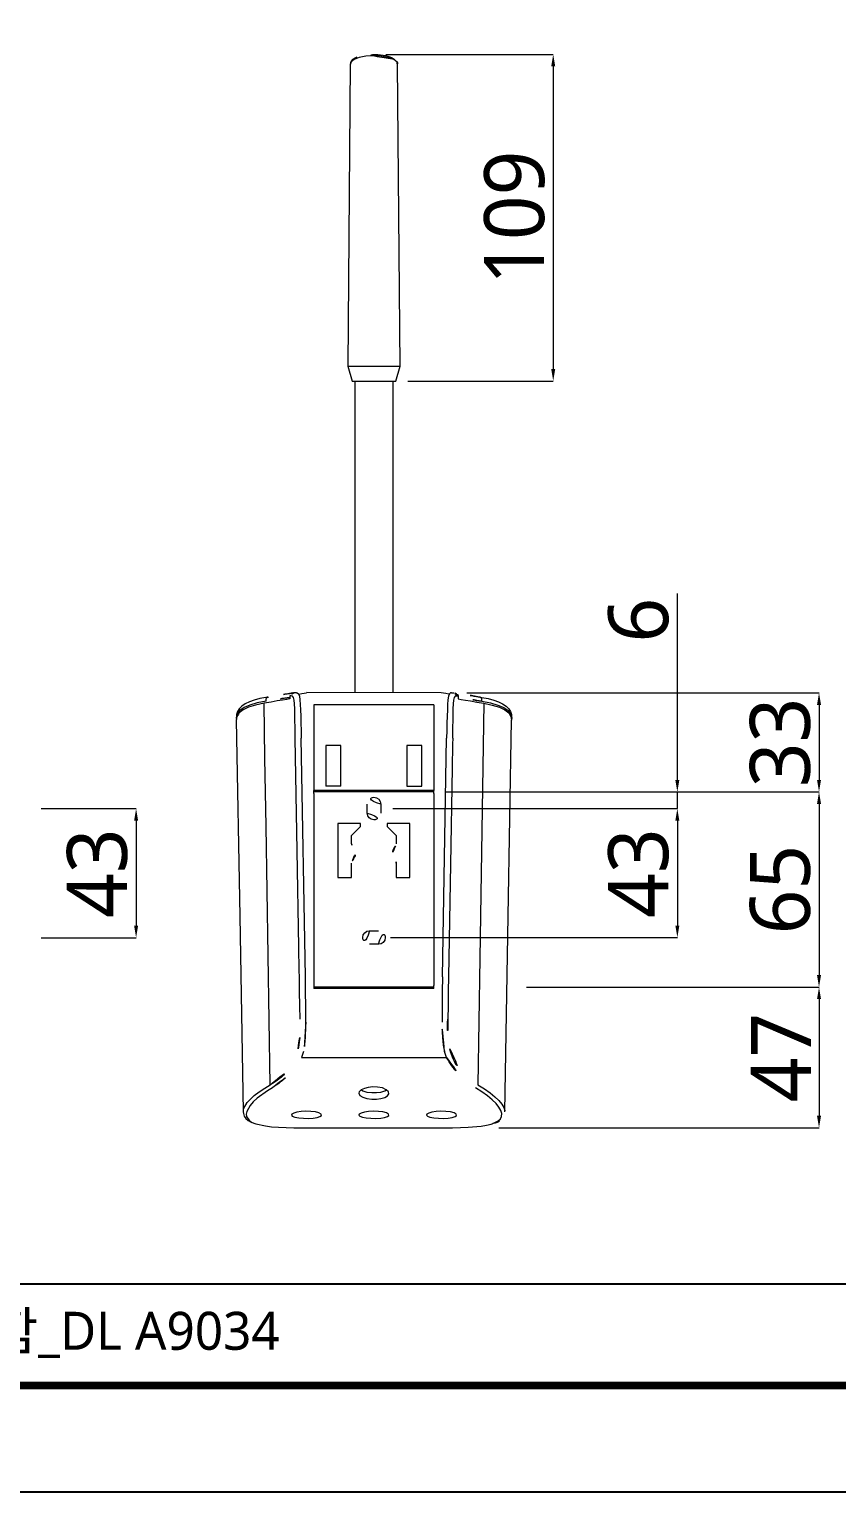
# Model space of a CAD drawing. Extents: x 16296660632 to 16296677184, y -37409619871 to -37409617003.
# Drawn here: x 16296676660 to 16296676929, y -37409617829.4 to -37409617342.4 of the extents above; entities that cross this region are included whole.
import ezdxf

# ---------------------------------------------------------------- set-up
doc = ezdxf.new("R2010")
doc.units = 0
doc.header["$LTSCALE"] = 194
doc.header["$MEASUREMENT"] = 0
doc.header["$PDMODE"] = 3
doc.header["$PDSIZE"] = -10
doc.layers.get('0').update_dxf_attribs({"linetype": 'CONTINUOUS'})
doc.layers.get('DEFPOINTS').update_dxf_attribs({"linetype": 'CONTINUOUS'})
doc.layers.add('BODY', color=7, linetype='CONTINUOUS')
doc.styles.add('Daelim Dimension', font='')
doc.styles.get('Daelim Dimension').set_extended_font_data('NanumGothic')
doc.dimstyles.new('DEFAULT', dxfattribs={"dimscale": 2, "dimtxt": 2, "dimasz": 2, "dimexe": 0, "dimexo": 2, "dimgap": 1, "dimtad": 1, "dimdec": 1, "dimzin": 9, "dimdsep": 46, "dimtxsty": 'Daelim Dimension', "dimcen": 0.5, "dimclrd": 252, "dimclre": 252, "dimclrt": 3, "dimadec": 1, "dimazin": 0, "dimtfac": 1, "dimtdec": 1, "dimtix": 1, "dimtmove": 0, "dimatfit": 3, "dimfxl": 1, "dimtolj": 1, "dimtzin": 1, "dimlwd": 9, "dimlwe": 9, "dimarcsym": 0})

# ---------------------------------------------------------------- blocks, each defined once
blk = doc.blocks.new('*D3')
at = {"layer": 'BODY', "color": 5, "lineweight": 9, "ltscale": 0.7, "transparency": 16777216}
for p, q in [((16296676818.26105, -37409617596.3923), (16296676923.13895, -37409617596.3923)), ((16296676923.13895, -37409617600.3923), (16296676923.13895, -37409617657.3923)), ((16296676825.70607, -37409617661.3923), (16296676923.13895, -37409617661.3923))]:
    blk.add_line(p, q, dxfattribs=at)
at = {"layer": 'BODY', "color": 5, "ltscale": 0.7, "transparency": 16777216}
for points in [[(16296676922.47229, -37409617600.3923), (16296676923.80562, -37409617600.3923), (16296676923.13895, -37409617596.3923)], [(16296676922.47229, -37409617657.3923), (16296676923.80562, -37409617657.3923), (16296676923.13895, -37409617661.3923)]]:
    blk.add_solid(points, dxfattribs=at)
at = {"layer": 'DEFPOINTS', "color": 0, "ltscale": 0.7, "transparency": 16777216}
for p in [(16296676814.26105, -37409617596.3923), (16296676821.70607, -37409617661.3923), (16296676923.13895, -37409617661.3923)]:
    blk.add_point(p, dxfattribs=at)
at = {"layer": 'BODY', "color": 7, "ltscale": 0.7, "transparency": 16777216, "insert": (16296676910.25198, -37409617628.8923), "char_height": 20, "attachment_point": 5, "rotation": 90, "style": 'Daelim Dimension'}
blk.add_mtext('\\A1;65', dxfattribs=at)
blk = doc.blocks.new('*D4')
at = {"layer": 'BODY', "color": 5, "lineweight": 9, "ltscale": 0.7, "transparency": 16777216}
for p, q in [((16296676778.858231, -37409617350.834641), (16296676834.581791, -37409617350.834641)), ((16296676834.581791, -37409617354.834641), (16296676834.581791, -37409617455.592667)), ((16296676786.15731, -37409617459.592667), (16296676834.581791, -37409617459.592667))]:
    blk.add_line(p, q, dxfattribs=at)
at = {"layer": 'BODY', "color": 5, "ltscale": 0.7, "transparency": 16777216}
for points in [[(16296676833.915131, -37409617354.834641), (16296676835.248461, -37409617354.834641), (16296676834.581791, -37409617350.834641)], [(16296676833.915131, -37409617455.592667), (16296676835.248461, -37409617455.592667), (16296676834.581791, -37409617459.592667)]]:
    blk.add_solid(points, dxfattribs=at)
at = {"layer": 'DEFPOINTS', "color": 0, "ltscale": 0.7, "transparency": 16777216}
for p in [(16296676774.858231, -37409617350.834641), (16296676782.15731, -37409617459.592667), (16296676834.581791, -37409617459.592667)]:
    blk.add_point(p, dxfattribs=at)
at = {"layer": 'BODY', "color": 7, "ltscale": 0.7, "transparency": 16777216, "insert": (16296676821.69482, -37409617405.213654), "char_height": 20, "attachment_point": 5, "rotation": 90, "style": 'Daelim Dimension'}
blk.add_mtext('\\A1;109', dxfattribs=at)
blk = doc.blocks.new('*D10')
at = {"layer": 'BODY', "color": 5, "lineweight": 9, "ltscale": 0.7, "transparency": 16777216}
for p, q in [((16296676805.74715, -37409617563.410454), (16296676923.13895, -37409617563.410454)), ((16296676923.13895, -37409617567.410454), (16296676923.13895, -37409617592.392303)), ((16296676818.261049, -37409617596.392303), (16296676923.13895, -37409617596.392303))]:
    blk.add_line(p, q, dxfattribs=at)
at = {"layer": 'BODY', "color": 5, "ltscale": 0.7, "transparency": 16777216}
for points in [[(16296676922.47229, -37409617567.410454), (16296676923.80562, -37409617567.410454), (16296676923.13895, -37409617563.410454)], [(16296676922.47229, -37409617592.392303), (16296676923.80562, -37409617592.392303), (16296676923.13895, -37409617596.392303)]]:
    blk.add_solid(points, dxfattribs=at)
at = {"layer": 'DEFPOINTS', "color": 0, "ltscale": 0.7, "transparency": 16777216}
for p in [(16296676801.74715, -37409617563.410454), (16296676814.261049, -37409617596.392303), (16296676923.13895, -37409617596.392303)]:
    blk.add_point(p, dxfattribs=at)
at = {"layer": 'BODY', "color": 7, "ltscale": 0.7, "transparency": 16777216, "insert": (16296676910.237671, -37409617579.901367), "char_height": 20, "attachment_point": 5, "rotation": 90, "style": 'Daelim Dimension'}
blk.add_mtext('\\A1;33', dxfattribs=at)
blk = doc.blocks.new('*D11')
at = {"layer": 'BODY', "color": 5, "lineweight": 9, "ltscale": 0.7, "transparency": 16777216}
for p, q in [((16296676825.70607, -37409617661.3923), (16296676923.13895, -37409617661.3923)), ((16296676923.13895, -37409617665.3923), (16296676923.13895, -37409617704.24083)), ((16296676816.45634, -37409617708.24083), (16296676923.13895, -37409617708.24083))]:
    blk.add_line(p, q, dxfattribs=at)
at = {"layer": 'BODY', "color": 5, "ltscale": 0.7, "transparency": 16777216}
for points in [[(16296676922.47229, -37409617665.3923), (16296676923.80562, -37409617665.3923), (16296676923.13895, -37409617661.3923)], [(16296676922.47229, -37409617704.24083), (16296676923.80562, -37409617704.24083), (16296676923.13895, -37409617708.24083)]]:
    blk.add_solid(points, dxfattribs=at)
at = {"layer": 'DEFPOINTS', "color": 0, "ltscale": 0.7, "transparency": 16777216}
for p in [(16296676821.70607, -37409617661.3923), (16296676812.45634, -37409617708.24083), (16296676923.13895, -37409617708.24083)]:
    blk.add_point(p, dxfattribs=at)
at = {"layer": 'BODY', "color": 7, "ltscale": 0.7, "transparency": 16777216, "insert": (16296676910.46657, -37409617684.81656), "char_height": 20, "attachment_point": 5, "rotation": 90, "style": 'Daelim Dimension'}
blk.add_mtext('\\A1;47', dxfattribs=at)
blk = doc.blocks.new('*D12')
at = {"layer": 'BODY', "color": 5, "lineweight": 9, "ltscale": 0.7, "transparency": 16777216}
for p, q in [((16296676781.10823, -37409617601.94814), (16296676875.93596, -37409617601.94814)), ((16296676875.93596, -37409617605.94814), (16296676875.93596, -37409617640.8923)), ((16296676780.35823, -37409617644.8923), (16296676875.93596, -37409617644.8923))]:
    blk.add_line(p, q, dxfattribs=at)
at = {"layer": 'BODY', "color": 5, "ltscale": 0.7, "transparency": 16777216}
for points in [[(16296676875.2693, -37409617605.94814), (16296676876.60263, -37409617605.94814), (16296676875.93596, -37409617601.94814)], [(16296676875.2693, -37409617640.8923), (16296676876.60263, -37409617640.8923), (16296676875.93596, -37409617644.8923)]]:
    blk.add_solid(points, dxfattribs=at)
at = {"layer": 'DEFPOINTS', "color": 0, "ltscale": 0.7, "transparency": 16777216}
for p in [(16296676777.10823, -37409617601.94814), (16296676776.35823, -37409617644.8923), (16296676875.93596, -37409617644.8923)]:
    blk.add_point(p, dxfattribs=at)
at = {"layer": 'BODY', "color": 7, "ltscale": 0.7, "transparency": 16777216, "insert": (16296676863.03468, -37409617623.42022), "char_height": 20, "attachment_point": 5, "rotation": 90, "style": 'Daelim Dimension'}
blk.add_mtext('\\A1;43', dxfattribs=at)
blk = doc.blocks.new('*D13')
at = {"layer": 'BODY', "color": 5, "lineweight": 9, "ltscale": 0.7, "transparency": 16777216}
for p, q in [((16296676875.93597, -37409617592.3923), (16296676875.93597, -37409617530.28813)), ((16296676798.85823, -37409617596.3923), (16296676875.93597, -37409617596.3923)), ((16296676875.93597, -37409617601.94814), (16296676875.93597, -37409617596.3923)), ((16296676781.10823, -37409617601.94814), (16296676875.93597, -37409617601.94814)), ((16296676875.93597, -37409617605.94814), (16296676875.93597, -37409617609.94814))]:
    blk.add_line(p, q, dxfattribs=at)
at = {"layer": 'BODY', "color": 5, "ltscale": 0.7, "transparency": 16777216}
for points in [[(16296676875.2693, -37409617592.3923), (16296676876.60263, -37409617592.3923), (16296676875.93597, -37409617596.3923)], [(16296676875.2693, -37409617605.94814), (16296676876.60263, -37409617605.94814), (16296676875.93597, -37409617601.94814)]]:
    blk.add_solid(points, dxfattribs=at)
at = {"layer": 'DEFPOINTS', "color": 0, "ltscale": 0.7, "transparency": 16777216}
for p in [(16296676794.85823, -37409617596.3923), (16296676777.10823, -37409617601.94814), (16296676875.93597, -37409617601.94814)]:
    blk.add_point(p, dxfattribs=at)
at = {"layer": 'BODY', "color": 7, "ltscale": 0.7, "transparency": 16777216, "insert": (16296676863.04899, -37409617539.198), "char_height": 20, "attachment_point": 5, "rotation": 90, "style": 'Daelim Dimension'}
blk.add_mtext('\\A1;6', dxfattribs=at)
blk = doc.blocks.new('*D14')
at = {"layer": 'BODY', "color": 5, "lineweight": 9, "ltscale": 0.7, "transparency": 16777216}
for p, q in [((16296676664.01152, -37409617601.94815), (16296676695.61439, -37409617601.94815)), ((16296676695.61439, -37409617605.94815), (16296676695.61439, -37409617640.94815)), ((16296676664.01152, -37409617644.94815), (16296676695.61439, -37409617644.94815))]:
    blk.add_line(p, q, dxfattribs=at)
at = {"layer": 'BODY', "color": 5, "ltscale": 0.7, "transparency": 16777216}
for points in [[(16296676694.94772, -37409617605.94815), (16296676696.28105, -37409617605.94815), (16296676695.61439, -37409617601.94815)], [(16296676694.94772, -37409617640.94815), (16296676696.28105, -37409617640.94815), (16296676695.61439, -37409617644.94815)]]:
    blk.add_solid(points, dxfattribs=at)
at = {"layer": 'DEFPOINTS', "color": 0, "ltscale": 0.7, "transparency": 16777216}
for p in [(16296676660.01152, -37409617601.94815), (16296676660.01152, -37409617644.94815), (16296676695.61439, -37409617644.94815)]:
    blk.add_point(p, dxfattribs=at)
at = {"layer": 'BODY', "color": 7, "ltscale": 0.7, "transparency": 16777216, "insert": (16296676682.7131, -37409617623.44815), "char_height": 20, "attachment_point": 5, "rotation": 90, "style": 'Daelim Dimension'}
blk.add_mtext('\\A1;43', dxfattribs=at)

msp = doc.modelspace()

# ---------------------------------------------------------------- linework, layer by layer
at = {"linetype": 'Continuous', "lineweight": 15}
for p, q in [((16296676766.980761, -37409617353.978279), (16296676766.102711, -37409617454.592667)), ((16296676783.61375, -37409617454.592667), (16296676782.735689, -37409617353.977028)), ((16296676766.102711, -37409617454.592667), (16296676767.559151, -37409617459.592667)), ((16296676766.102711, -37409617454.592667), (16296676783.61375, -37409617454.592667)), ((16296676782.15731, -37409617459.592667), (16296676783.61375, -37409617454.592667)), ((16296676767.559151, -37409617459.592667), (16296676782.15731, -37409617459.592667)), ((16296676768.50823, -37409617459.592667), (16296676768.50823, -37409617563.343063)), ((16296676781.208229, -37409617563.343063), (16296676781.208229, -37409617459.592667)), ((16296676738.941641, -37409617565.794258), (16296676738.94179, -37409617565.799042)), ((16296676738.94179, -37409617566.225861), (16296676738.94179, -37409617565.799042)), ((16296676739.48896, -37409617564.835114), (16296676739.3351, -37409617564.858124)), ((16296676746.827681, -37409617564.916763), (16296676746.74342, -37409617564.916763)), ((16296676747.30953, -37409617564.368317), (16296676746.81851, -37409617564.432938)), ((16296676747.940081, -37409617563.415802), (16296676747.78516, -37409617563.415802)), ((16296676749.066971, -37409617563.359879), (16296676748.28805, -37409617563.350327)), ((16296676749.06883, -37409617563.360123), (16296676749.305531, -37409617563.391457)), ((16296676797.30331, -37409617563.414253), (16296676752.413139, -37409617563.343063)), ((16296676752.413139, -37409617563.414284), (16296676752.413139, -37409617563.413971)), ((16296676754.858231, -37409617567.392303), (16296676754.858231, -37409617595.892303)), ((16296676794.858231, -37409617567.392303), (16296676754.858231, -37409617567.392303)), ((16296676794.858231, -37409617567.392303), (16296676794.858231, -37409617595.892303)), ((16296676797.30331, -37409617563.414253), (16296676797.30331, -37409617563.413933)), ((16296676800.647619, -37409617563.360077), (16296676800.410919, -37409617563.391418)), ((16296676800.649481, -37409617563.359833), (16296676801.4284, -37409617563.350288)), ((16296676801.776369, -37409617563.415756), (16296676801.93129, -37409617563.415756)), ((16296676802.406919, -37409617564.368279), (16296676802.897949, -37409617564.432892)), ((16296676802.888769, -37409617564.91671), (16296676802.97303, -37409617564.91671)), ((16296676810.227489, -37409617564.835052), (16296676810.38135, -37409617564.858063)), ((16296676810.774811, -37409617565.794197), (16296676810.77467, -37409617565.798988)), ((16296676810.77467, -37409617566.2258), (16296676810.77467, -37409617565.798988)), ((16296676729.03689, -37409617570.874252), (16296676729.03689, -37409617571.396584)), ((16296676820.679569, -37409617570.874184), (16296676820.679569, -37409617571.3965)), ((16296676752.018061, -37409617657.972069), (16296676750.650129, -37409617578.476784)), ((16296676763.858231, -37409617580.953758), (16296676758.858231, -37409617580.953758)), ((16296676758.858231, -37409617580.953758), (16296676758.858231, -37409617594.453758)), ((16296676763.858231, -37409617594.453758), (16296676763.858231, -37409617580.953758)), ((16296676790.858231, -37409617580.953758), (16296676785.858231, -37409617580.953758)), ((16296676785.858231, -37409617580.953758), (16296676785.858231, -37409617594.453758)), ((16296676790.858231, -37409617594.453758), (16296676790.858231, -37409617580.953758)), ((16296676797.6984, -37409617657.972069), (16296676799.06633, -37409617578.476784)), ((16296676794.858231, -37409617595.892303), (16296676754.858231, -37409617595.892303)), ((16296676754.858231, -37409617596.892303), (16296676754.858231, -37409617595.892303)), ((16296676794.858231, -37409617596.392303), (16296676754.858231, -37409617596.392303)), ((16296676754.858231, -37409617596.892303), (16296676754.858231, -37409617661.892303)), ((16296676763.858231, -37409617594.453758), (16296676758.858231, -37409617594.453758)), ((16296676785.858231, -37409617594.453758), (16296676790.858231, -37409617594.453758)), ((16296676794.858231, -37409617596.892303), (16296676794.858231, -37409617595.892303)), ((16296676794.858231, -37409617596.892303), (16296676794.858231, -37409617660.892303)), ((16296676772.608231, -37409617603.448143), (16296676772.608231, -37409617600.448143)), ((16296676777.108231, -37409617600.448143), (16296676777.108231, -37409617603.448143)), ((16296676762.858231, -37409617606.892288), (16296676762.858231, -37409617624.892288)), ((16296676770.41514, -37409617606.892288), (16296676762.858231, -37409617606.892288)), ((16296676770.41514, -37409617607.892288), (16296676770.41514, -37409617606.892288)), ((16296676786.858231, -37409617606.892288), (16296676779.301319, -37409617606.892288)), ((16296676779.301319, -37409617606.892288), (16296676779.301319, -37409617607.892288)), ((16296676786.858231, -37409617624.892288), (16296676786.858231, -37409617606.892288)), ((16296676767.41514, -37409617610.892288), (16296676770.41514, -37409617607.892288)), ((16296676767.41514, -37409617613.642677), (16296676767.41514, -37409617610.892288)), ((16296676779.301319, -37409617607.892288), (16296676782.301319, -37409617610.892288)), ((16296676782.301319, -37409617610.892288), (16296676782.301319, -37409617613.642677)), ((16296676767.41514, -37409617624.892288), (16296676767.41514, -37409617620.141907)), ((16296676782.301319, -37409617620.141907), (16296676782.301319, -37409617624.892288)), ((16296676762.858231, -37409617624.892288), (16296676767.41514, -37409617624.892288)), ((16296676782.301319, -37409617624.892288), (16296676786.858231, -37409617624.892288)), ((16296676773.358231, -37409617642.642303), (16296676776.358231, -37409617642.642303)), ((16296676776.358231, -37409617647.142303), (16296676773.358231, -37409617647.142303)), ((16296676794.858231, -37409617661.392303), (16296676754.858231, -37409617661.392303)), ((16296676794.858231, -37409617661.892303), (16296676754.858231, -37409617661.892303)), ((16296676794.858231, -37409617661.892303), (16296676794.858231, -37409617660.892303)), ((16296676751.354099, -37409617682.778717), (16296676750.7131, -37409617684.776001)), ((16296676750.7131, -37409617684.776001), (16296676799.003361, -37409617684.776001)), ((16296676799.003361, -37409617684.776001), (16296676798.36235, -37409617682.778717)), ((16296676818.40036, -37409617702.898483), (16296676818.398199, -37409617702.938217)), ((16296676752.819059, -37409617708.258377), (16296676768.456881, -37409617708.258377)), ((16296676768.456881, -37409617708.258377), (16296676796.756189, -37409617708.258377))]:
    msp.add_line(p, q, dxfattribs=at)
at = {"color": 5}
msp.add_line((16296676074.14819, -37409617760.148239), (16296676982.739479, -37409617760.148239), dxfattribs=at)
at = {"ltscale": 0.5}
msp.add_lwpolyline([(16296676056.003321, -37409617829.424179), (16296677184.40332, -37409617829.424179), (16296677184.40332, -37409617002.624184), (16296676056.003321, -37409617002.624184)], close=True, dxfattribs=at)
at = {"color": 5, "linetype": 'ByBlock', "lineweight": 200, "const_width": 2.6}
msp.add_lwpolyline([(16296676074.14819, -37409617794.021339), (16296677166.14819, -37409617794.021339), (16296677166.14819, -37409617021.821327), (16296676074.14819, -37409617021.821327)], close=True, dxfattribs=at)
at = {"linetype": 'Continuous', "lineweight": 15, "flags": 128}
for points in [[(16296676769.16058, -37409617351.758247), (16296676768.529131, -37409617352.034927), (16296676767.759541, -37409617352.545769), (16296676767.2609, -37409617353.097107), (16296676767.01424, -37409617353.675697), (16296676767.01885, -37409617354.040604)], [(16296676782.61869, -37409617353.978073), (16296676782.563551, -37409617353.42646), (16296676781.49725, -37409617352.539627), (16296676779.594231, -37409617351.839394), (16296676777.17705, -37409617351.419037), (16296676774.60305, -37409617351.301521), (16296676772.139311, -37409617351.46508), (16296676769.97028, -37409617351.879356), (16296676768.26524, -37409617352.515343), (16296676767.216921, -37409617353.332222), (16296676767.080099, -37409617353.979172)], [(16296676738.94179, -37409617566.225861), (16296676736.001369, -37409617566.780197), (16296676733.53586, -37409617567.474907), (16296676731.587749, -37409617568.314819), (16296676730.17812, -37409617569.309738), (16296676729.30125, -37409617570.458023), (16296676728.96258, -37409617571.745628), (16296676729.043301, -37409617572.31044)], [(16296676739.3351, -37409617564.858124), (16296676738.86698, -37409617564.928108), (16296676736.80739, -37409617565.333809), (16296676734.968491, -37409617565.81469), (16296676733.35976, -37409617566.385063), (16296676731.994459, -37409617567.047707), (16296676730.844139, -37409617567.830963), (16296676729.944521, -37409617568.73806), (16296676729.386311, -37409617569.63176), (16296676729.048321, -37409617570.674393), (16296676729.03689, -37409617570.874252)], [(16296676738.264351, -37409617566.893562), (16296676735.43141, -37409617567.480209), (16296676733.080629, -37409617568.208076), (16296676731.25209, -37409617569.080513), (16296676729.965561, -37409617570.10537), (16296676729.699881, -37409617570.520042)], [(16296676746.837219, -37409617565.420013), (16296676745.778339, -37409617565.580948), (16296676744.356131, -37409617565.820648), (16296676742.64377, -37409617566.122063), (16296676740.594, -37409617566.486153), (16296676738.264351, -37409617566.893562)], [(16296676740.242901, -37409617693.97937), (16296676738.902929, -37409617607.830917), (16296676738.54991, -37409617585.190681), (16296676738.264351, -37409617566.893562)], [(16296676738.941641, -37409617565.794258), (16296676738.967409, -37409617565.465103), (16296676739.080139, -37409617565.173317), (16296676739.267139, -37409617564.951782), (16296676739.507351, -37409617564.825432), (16296676739.71611, -37409617564.802696), (16296676739.73918, -37409617564.804428)], [(16296676746.81851, -37409617564.432938), (16296676746.82748, -37409617564.906242), (16296676746.837219, -37409617565.420013)], [(16296676748.45122, -37409617568.703972), (16296676748.39179, -37409617567.097099), (16296676748.26626, -37409617565.895073), (16296676748.04611, -37409617565.004913), (16296676747.7342, -37409617564.504181), (16296676747.30953, -37409617564.368317)], [(16296676749.305531, -37409617563.391457), (16296676749.708179, -37409617563.784126), (16296676750.002501, -37409617564.570213), (16296676750.19602, -37409617565.738571), (16296676750.31098, -37409617567.2528), (16296676750.39237, -37409617569.076317), (16296676750.46863, -37409617571.153572), (16296676750.538811, -37409617573.467392), (16296676750.59971, -37409617575.919113), (16296676750.650129, -37409617578.476784)], [(16296676749.869539, -37409617563.871109), (16296676750.881809, -37409617563.678101), (16296676752.413139, -37409617563.414284)], [(16296676799.84691, -37409617563.871071), (16296676798.834641, -37409617563.678062), (16296676797.30331, -37409617563.414253)], [(16296676800.410919, -37409617563.391418), (16296676800.00827, -37409617563.784088), (16296676799.713949, -37409617564.570168), (16296676799.520439, -37409617565.738533), (16296676799.405479, -37409617567.252762), (16296676799.324089, -37409617569.076286), (16296676799.247829, -37409617571.153526), (16296676799.17766, -37409617573.467346), (16296676799.11676, -37409617575.919083), (16296676799.066351, -37409617578.476753)], [(16296676801.26524, -37409617568.703934), (16296676801.324671, -37409617567.097061), (16296676801.450199, -37409617565.895027), (16296676801.670349, -37409617565.004868), (16296676801.98226, -37409617564.504143), (16296676802.406919, -37409617564.368279)], [(16296676802.897949, -37409617564.432892), (16296676802.888981, -37409617564.906197), (16296676802.87924, -37409617565.419968)], [(16296676802.87924, -37409617565.419968), (16296676803.93811, -37409617565.580887), (16296676805.360319, -37409617565.820602), (16296676807.07268, -37409617566.122009), (16296676809.12245, -37409617566.486092), (16296676811.45211, -37409617566.893509)], [(16296676811.45212, -37409617566.893562), (16296676810.129219, -37409617651.784767), (16296676809.473579, -37409617693.979393)], [(16296676810.774811, -37409617565.794197), (16296676810.74905, -37409617565.465027), (16296676810.636311, -37409617565.173264), (16296676810.44931, -37409617564.951721), (16296676810.209101, -37409617564.825378), (16296676810.000351, -37409617564.802643), (16296676809.97727, -37409617564.804367)], [(16296676810.38135, -37409617564.858063), (16296676810.84948, -37409617564.928047), (16296676812.90906, -37409617565.333748), (16296676814.747959, -37409617565.814629), (16296676816.356701, -37409617566.384987), (16296676817.721991, -37409617567.047638), (16296676818.872311, -37409617567.830887), (16296676819.77194, -37409617568.737991), (16296676820.330151, -37409617569.631683), (16296676820.66814, -37409617570.674316), (16296676820.679569, -37409617570.874184)], [(16296676810.77467, -37409617566.2258), (16296676813.71509, -37409617566.780144), (16296676816.180599, -37409617567.474838), (16296676818.12871, -37409617568.314743), (16296676819.53834, -37409617569.309662), (16296676820.415211, -37409617570.457939), (16296676820.75388, -37409617571.745552), (16296676820.673161, -37409617572.310371)], [(16296676811.45211, -37409617566.893509), (16296676814.285049, -37409617567.480148), (16296676816.63583, -37409617568.208023), (16296676818.464371, -37409617569.080437), (16296676819.7509, -37409617570.105293), (16296676820.01659, -37409617570.519974)], [(16296676728.99534, -37409617572.520447), (16296676730.13518, -37409617637.821953), (16296676731.27076, -37409617702.879341)], [(16296676729.699881, -37409617570.520042), (16296676729.21291, -37409617571.28009), (16296676729.00878, -37409617572.52021)], [(16296676748.61932, -37409617578.485497), (16296676748.596081, -37409617577.15181), (16296676748.55641, -37409617574.860092), (16296676748.517639, -37409617572.603233), (16296676748.482941, -37409617570.570709), (16296676748.45122, -37409617568.703972)], [(16296676801.09716, -37409617578.485474), (16296676801.12039, -37409617577.151756), (16296676801.160061, -37409617574.860046), (16296676801.19883, -37409617572.603203), (16296676801.233521, -37409617570.570671), (16296676801.26524, -37409617568.703934)], [(16296676818.445351, -37409617702.899269), (16296676819.581381, -37409617637.816742), (16296676820.720921, -37409617572.53196)], [(16296676820.01659, -37409617570.519974), (16296676820.50355, -37409617571.280006), (16296676820.707689, -37409617572.520126)], [(16296676750.00749, -37409617657.980797), (16296676749.97257, -37409617655.981178), (16296676749.832899, -37409617647.982697), (16296676749.27422, -37409617615.988792), (16296676748.61932, -37409617578.485497)], [(16296676801.097139, -37409617578.485497), (16296676801.06222, -37409617580.48513), (16296676800.92255, -37409617588.483597), (16296676800.363859, -37409617620.477509), (16296676799.708969, -37409617657.980797)], [(16296676750.25548, -37409617672.052933), (16296676750.17807, -37409617667.681572), (16296676750.09367, -37409617662.89785), (16296676750.00749, -37409617657.980797)], [(16296676752.15823, -37409617673.108971), (16296676752.13813, -37409617667.721138), (16296676752.09199, -37409617662.985588), (16296676752.018061, -37409617657.972069)], [(16296676797.6984, -37409617657.972069), (16296676797.625139, -37409617662.930763), (16296676797.57719, -37409617667.882347), (16296676797.558229, -37409617673.108971)], [(16296676799.708969, -37409617657.980797), (16296676799.62491, -37409617662.777283), (16296676799.540421, -37409617667.56646), (16296676799.460979, -37409617672.052933)], [(16296676731.404591, -37409617702.877007), (16296676731.449369, -37409617701.86792), (16296676732.652679, -37409617699.84034), (16296676733.692011, -37409617698.708237), (16296676735.0047, -37409617697.528923), (16296676736.62505, -37409617696.283737), (16296676738.511009, -37409617695.018021), (16296676740.242901, -37409617693.97937)], [(16296676769.858231, -37409617696.74897), (16296676770.17392, -37409617697.450813), (16296676771.106951, -37409617698.055267), (16296676772.50005, -37409617698.471863), (16296676774.101231, -37409617698.669838), (16296676775.709499, -37409617698.664169), (16296676777.19182, -37409617698.47673), (16296676778.445589, -37409617698.122833), (16296676779.3647, -37409617697.614777), (16296676779.827271, -37409617696.974663), (16296676779.712151, -37409617696.253014), (16296676778.95789, -37409617695.546188), (16296676777.653561, -37409617694.984848), (16296676776.05839, -37409617694.669121), (16296676774.445971, -37409617694.611076), (16296676772.95859, -37409617694.771561), (16296676771.656891, -37409617695.119453), (16296676770.61974, -37409617695.636703), (16296676769.98155, -37409617696.29319), (16296676769.858231, -37409617696.74897)], [(16296676809.473579, -37409617693.979393), (16296676811.63669, -37409617695.293587), (16296676813.52466, -37409617696.599632), (16296676815.165661, -37409617697.914993), (16296676816.48954, -37409617699.184563), (16296676817.46036, -37409617700.360527), (16296676818.10672, -37409617701.463852), (16296676818.42128, -37409617702.513481), (16296676818.40036, -37409617702.898483)], [(16296676741.03484, -37409617694.87558), (16296676739.342739, -37409617695.920967), (16296676735.98877, -37409617698.38736), (16296676734.663971, -37409617699.60585), (16296676733.619789, -37409617700.774597), (16296676732.46101, -37409617702.766937), (16296676732.27457, -37409617703.682327), (16296676732.372141, -37409617704.516434), (16296676733.377991, -37409617705.877708), (16296676734.31592, -37409617706.446037), (16296676735.511471, -37409617706.916557)], [(16296676770.658779, -37409617695.617233), (16296676771.11191, -37409617695.914467), (16296676772.509171, -37409617696.33696), (16296676774.11138, -37409617696.536636), (16296676775.71734, -37409617696.529793), (16296676777.19603, -37409617696.339233), (16296676778.446859, -37409617695.980347), (16296676779.05621, -37409617695.638321)], [(16296676814.213461, -37409617706.899834), (16296676815.25882, -37409617706.512947), (16296676816.26857, -37409617705.930473), (16296676816.985241, -37409617705.226463), (16296676817.371361, -37409617704.420479), (16296676817.42605, -37409617703.496368), (16296676817.14469, -37409617702.477341), (16296676816.509279, -37409617701.335091), (16296676815.53578, -37409617700.114563), (16296676814.28301, -37409617698.873177), (16296676812.736731, -37409617697.587532), (16296676810.852051, -37409617696.236473), (16296676808.681641, -37409617694.875603)], [(16296676731.31473, -37409617702.934311), (16296676731.34137, -37409617703.481888), (16296676731.65601, -37409617704.400749), (16296676732.20886, -37409617705.180252), (16296676732.976191, -37409617705.832283), (16296676733.97517, -37409617706.388), (16296676735.160049, -37409617706.833771)], [(16296676747.358231, -37409617703.992813), (16296676747.65044, -37409617704.386414), (16296676748.50181, -37409617704.719917), (16296676749.80048, -37409617704.957787), (16296676751.370251, -37409617705.083458), (16296676753.0268, -37409617705.094482), (16296676754.596279, -37409617704.99437), (16296676755.922409, -37409617704.790039), (16296676756.869829, -37409617704.492943), (16296676757.3283, -37409617704.122627), (16296676757.22333, -37409617703.711761), (16296676756.53966, -37409617703.30954), (16296676755.35206, -37409617702.976784), (16296676753.829849, -37409617702.767258), (16296676752.18331, -37409617702.707352), (16296676750.593149, -37409617702.794693), (16296676749.19591, -37409617703.011993), (16296676748.11512, -37409617703.334488), (16296676747.479111, -37409617703.726807), (16296676747.358231, -37409617703.992813)], [(16296676769.858231, -37409617703.992813), (16296676770.15044, -37409617704.386414), (16296676771.00181, -37409617704.719917), (16296676772.30048, -37409617704.957787), (16296676773.87026, -37409617705.083458), (16296676775.5268, -37409617705.094482), (16296676777.096279, -37409617704.99437), (16296676778.422409, -37409617704.790039), (16296676779.369829, -37409617704.492943), (16296676779.8283, -37409617704.122627), (16296676779.72333, -37409617703.711761), (16296676779.03966, -37409617703.30954), (16296676777.85206, -37409617702.976784), (16296676776.32984, -37409617702.767258), (16296676774.6833, -37409617702.707352), (16296676773.093149, -37409617702.794693), (16296676771.69591, -37409617703.011993), (16296676770.61512, -37409617703.334488), (16296676769.979111, -37409617703.726807), (16296676769.858231, -37409617703.992813)], [(16296676792.358231, -37409617703.992813), (16296676792.65044, -37409617704.386414), (16296676793.50181, -37409617704.719917), (16296676794.80048, -37409617704.957787), (16296676796.370251, -37409617705.083458), (16296676798.0268, -37409617705.094482), (16296676799.596279, -37409617704.99437), (16296676800.922409, -37409617704.790039), (16296676801.869829, -37409617704.492943), (16296676802.3283, -37409617704.122627), (16296676802.22333, -37409617703.711761), (16296676801.53966, -37409617703.30954), (16296676800.35206, -37409617702.976784), (16296676798.829849, -37409617702.767258), (16296676797.18331, -37409617702.707352), (16296676795.593149, -37409617702.794693), (16296676794.19591, -37409617703.011993), (16296676793.11512, -37409617703.334488), (16296676792.479111, -37409617703.726807), (16296676792.358231, -37409617703.992813)], [(16296676735.511471, -37409617706.916557), (16296676735.535521, -37409617706.926018), (16296676738.72476, -37409617707.62307), (16296676740.758329, -37409617707.866547), (16296676743.039921, -37409617708.042099), (16296676748.12458, -37409617708.223587), (16296676751.039949, -37409617708.254433), (16296676752.819059, -37409617708.255463)], [(16296676796.756189, -37409617708.249023), (16296676801.019251, -37409617708.232628), (16296676803.741461, -37409617708.172394), (16296676806.25819, -37409617708.066177), (16296676810.548759, -37409617707.68528), (16296676812.381729, -37409617707.383186), (16296676813.94356, -37409617706.999733), (16296676814.213461, -37409617706.899834)]]:
    msp.add_lwpolyline(points, dxfattribs=at)
at = {"linetype": 'Continuous', "lineweight": 15}
for centre, radius, start, end in [((16296676780.97743, -37409617353.983643), 1.729717, 2.4294328, 58.08321118), ((16296676810.653681, -37409617969.693047), 409.79064, 98.97238232, 100.07853453), ((16296676815.217819, -37409617978.139038), 420.169636, 99.23533898, 100.34865604), ((16296676747.829439, -37409617564.425797), 1.010959, 92.51049176, 180.40478763), ((16296676748.293091, -37409617564.33445), 0.984136, 90.29342684, 181.97229394), ((16296676752.413139, -37409617563.913971), 0.5, 90, 98.65565614), ((16296676797.30331, -37409617563.913933), 0.5, 81.34445189, 90.00010928), ((16296676801.42337, -37409617564.334412), 0.984136, 358.02770606, 89.70668244), ((16296676801.887011, -37409617564.425751), 1.010959, 359.59521237, 87.48961742), ((16296676734.4993, -37409617978.139107), 420.169636, 79.65145146, 80.76476889), ((16296676739.063431, -37409617969.693108), 409.79064, 79.92157307, 81.02772563), ((16296676774.858231, -37409617600.448143), 2.25, 0, 180), ((16296676774.858231, -37409617603.448143), 2.25, 180, 0), ((16296676769.215139, -37409617613.642677), 1.8, 180, 220.53588763), ((16296676765.41514, -37409617616.892288), 3.2, 319.46411237, 40.53588763), ((16296676784.301319, -37409617616.892288), 3.2, 139.46411237, 220.53588763), ((16296676780.50132, -37409617613.642677), 1.8, 319.46411237, 0), ((16296676769.215139, -37409617620.141907), 1.8, 139.46411237, 180), ((16296676780.50132, -37409617620.141907), 1.8, 0, 40.53588763), ((16296676773.358231, -37409617644.892303), 2.25, 90, 270), ((16296676776.358231, -37409617644.892303), 2.25, 270, 90), ((16296676709.814211, -37409617674.384064), 40.5084, 349.21889205, 3.29911086), ((16296676840.603901, -37409617674.338181), 41.20634, 176.82085488, 190.6609952), ((16296676730.89588, -37409617677.038353), 19.348512, 298.88724497, 345.2595799), ((16296676726.53689, -37409617671.586853), 27.432746, 301.90353669, 331.26354607), ((16296676824.42234, -37409617670.104446), 29.349257, 209.9929366, 237.56618986), ((16296676818.901331, -37409617676.975433), 19.442665, 194.85888175, 240.99419067), ((16296676813.916479, -37409617702.346077), 4.530886, 277.24451604, 352.46221977)]:
    msp.add_arc(centre, radius, start, end, dxfattribs=at)
msp.add_ellipse((16296676774.858231, -37409617353.519852), major_axis=(-7.377515, 0), ratio=0.3639720703, start_param=3.5311768094, end_param=5.5550410081, dxfattribs=at)
for points, knots in [([(16296676752.15823, -37409617673.108971), (16296676752.15823, -37409617674.084137), (16296676752.14879, -37409617675.017036), (16296676752.100771, -37409617676.800987), (16296676752.06221, -37409617677.652046), (16296676751.97366, -37409617678.867081), (16296676751.938999, -37409617679.26181), (16296676751.85774, -37409617680.03038), (16296676751.811001, -37409617680.405067), (16296676751.651039, -37409617681.490219), (16296676751.51849, -37409617682.160744), (16296676751.354099, -37409617682.778717)], [0, 0, 0, 0, 0.00336242321, 0.00336242321, 0.00672484642, 0.00672484642, 0.008406058025, 0.008406058025, 0.01008726963, 0.01008726963, 0.01344969284, 0.01344969284, 0.01344969284, 0.01344969284]), ([(16296676798.36235, -37409617682.778717), (16296676798.197901, -37409617682.160469), (16296676798.06632, -37409617681.493607), (16296676797.855009, -37409617680.06546), (16296676797.77532, -37409617679.304169), (16296676797.68593, -37409617678.091042), (16296676797.66118, -37409617677.674767), (16296676797.620411, -37409617676.818077), (16296676797.60437, -37409617676.37664), (16296676797.56764, -37409617675.023361), (16296676797.558229, -37409617674.084534), (16296676797.558229, -37409617673.108971)], [0, 0, 0, 0, 0.003361608347, 0.003361608347, 0.006723216693, 0.006723216693, 0.008404020866, 0.008404020866, 0.01008482504, 0.01008482504, 0.013446433386, 0.013446433386, 0.013446433386, 0.013446433386])]:
    msp.add_open_spline(points, degree=3, knots=knots, dxfattribs=at)

# ---------------------------------------------------------------- texts
at = {"color": 2, "insert": (16296676263.314489, -37409617769.510437), "char_height": 12.648406025, "width": 645.47531968, "attachment_point": 1, "style": 'Daelim Dimension'}
msp.add_mtext('{\\fPretendard Variable SemiBold|b0|i0|c129|p2;대림바스(주)}_Parts_Accessory_{\\fGulim|b0|i0|c129|p50;기타용품}_{\\fGulim|b0|i0|c129|p50;청소용 도구함}_DL A9034', dxfattribs=at)

# ---------------------------------------------------------------- dimensions: what is measured, and where the dimension line sits
at = {"layer": 'BODY', "ltscale": 0.7}
dim = msp.add_linear_dim(base=(16296676834.581791, -37409617459.592667), p1=(16296676774.858231, -37409617350.834641), p2=(16296676782.15731, -37409617459.592667), angle=90, text='109', dimstyle='DEFAULT', override={"dimtxt": 10, "dimclrd": 5, "dimclre": 5, "dimclrt": 7}, dxfattribs=at)
dim.commit()
dim.dimension.update_dxf_attribs({"geometry": '*D4', "text_midpoint": (16296676821.69482, -37409617405.213654)})
for base, p1, p2, text, picture, middle in [((16296676875.93597, -37409617601.948143), (16296676794.858231, -37409617596.392303), (16296676777.108231, -37409617601.948143), '6', '*D13', (16296676875.93597, -37409617539.197998)), ((16296676875.935961, -37409617644.892303), (16296676777.108231, -37409617601.948143), (16296676776.358231, -37409617644.892303), '43', '*D12', (16296676875.93597, -37409617623.420219)), ((16296676923.13895, -37409617708.240829), (16296676821.70607, -37409617661.392303), (16296676812.456341, -37409617708.240829), '47', '*D11', (16296676923.13896, -37409617684.816559))]:
    dim = msp.add_linear_dim(base=base, p1=p1, p2=p2, angle=90, text=text, dimstyle='DEFAULT', override={"dimtxt": 10, "dimclrd": 5, "dimclre": 5, "dimclrt": 7}, dxfattribs=at)
    dim.commit()
    dim.dimension.update_dxf_attribs({"geometry": picture, "text_midpoint": middle, "dimtype": 160})
for base, p1, p2, picture, middle in [((16296676923.13895, -37409617596.392303), (16296676801.74715, -37409617563.410454), (16296676814.261049, -37409617596.392303), '*D10', (16296676923.13896, -37409617579.901367)), ((16296676923.13895, -37409617661.392303), (16296676814.261049, -37409617596.392303), (16296676821.70607, -37409617661.392303), '*D3', (16296676923.13896, -37409617628.892303)), ((16296676695.614389, -37409617644.948151), (16296676660.01152, -37409617601.948151), (16296676660.01152, -37409617644.948151), '*D14', (16296676695.614389, -37409617623.448151))]:
    dim = msp.add_linear_dim(base=base, p1=p1, p2=p2, angle=90, dimstyle='DEFAULT', override={"dimtxt": 10, "dimclrd": 5, "dimclre": 5, "dimclrt": 7}, dxfattribs=at)
    dim.commit()
    dim.dimension.update_dxf_attribs({"geometry": picture, "text_midpoint": middle, "dimtype": 160})

doc.saveas('drawing.dxf')
